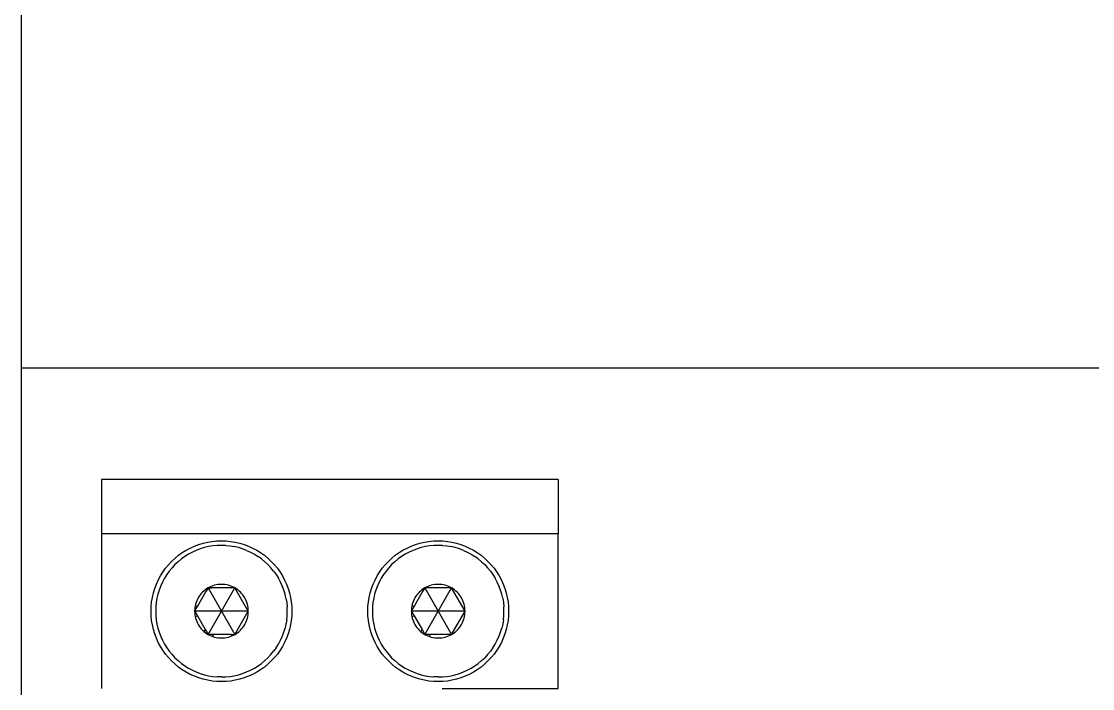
# Model space of a CAD drawing. Extents: x -35 to 41, y -65 to 61.
# Drawn here: x -33.089 to -29.075, y -24.692 to -22.192 of the extents above; entities that cross this region are included whole.
import ezdxf

# ---------------------------------------------------------------- set-up
doc = ezdxf.new("R2010")
doc.units = 0
doc.layers.get('0').update_dxf_attribs({"linetype": 'CONTINUOUS'})

msp = doc.modelspace()

# ---------------------------------------------------------------- linework, layer by layer
for p, q in [((-33.0886, -23.4916), (-33.0886, -19.3187)), ((16.9114, -23.4916), (-33.0886, -23.4916)), ((-33.0886, -24.9916), (-33.0886, -23.4916)), ((-31.0776, -23.9086), (-32.7886, -23.9086)), ((-32.7886, -23.9086), (-32.7886, -24.1116)), ((-31.0776, -23.9086), (-31.0776, -24.1116)), ((-31.0776, -24.1116), (-32.7886, -24.1116)), ((-32.7886, -24.1116), (-32.7886, -24.6916)), ((-31.0776, -24.6916), (-31.0776, -24.1116)), ((-32.4558, -24.165), (-32.4401, -24.1578)), ((-32.4401, -24.1578), (-32.4239, -24.1517)), ((-32.4239, -24.1517), (-32.4074, -24.1467)), ((-32.4074, -24.1467), (-32.3906, -24.1428)), ((-32.3872, -24.1599), (-32.4029, -24.1635)), ((-32.3906, -24.1428), (-32.3735, -24.14)), ((-32.3713, -24.1573), (-32.3872, -24.1599)), ((-32.3735, -24.14), (-32.3563, -24.1383)), ((-32.3552, -24.1557), (-32.3713, -24.1573)), ((-32.3563, -24.1383), (-32.3391, -24.1377)), ((-32.3391, -24.1551), (-32.3552, -24.1557)), ((-32.3391, -24.1377), (-32.3218, -24.1383)), ((-32.323, -24.1557), (-32.3391, -24.1551)), ((-32.323, -24.1557), (-32.3069, -24.1573)), ((-32.3218, -24.1383), (-32.3046, -24.14)), ((-32.3069, -24.1573), (-32.291, -24.1599)), ((-32.3046, -24.14), (-32.2876, -24.1428)), ((-32.2753, -24.1635), (-32.291, -24.1599)), ((-32.2876, -24.1428), (-32.2708, -24.1467)), ((-32.2708, -24.1467), (-32.2543, -24.1517)), ((-32.2543, -24.1517), (-32.2381, -24.1578)), ((-32.2381, -24.1578), (-32.2224, -24.165)), ((-31.6438, -24.165), (-31.6281, -24.1578)), ((-31.6281, -24.1578), (-31.6119, -24.1517)), ((-31.6119, -24.1517), (-31.5954, -24.1467)), ((-31.5954, -24.1467), (-31.5786, -24.1428)), ((-31.5752, -24.1599), (-31.5909, -24.1635)), ((-31.5786, -24.1428), (-31.5615, -24.14)), ((-31.5593, -24.1573), (-31.5752, -24.1599)), ((-31.5615, -24.14), (-31.5443, -24.1383)), ((-31.5432, -24.1557), (-31.5593, -24.1573)), ((-31.5443, -24.1383), (-31.5271, -24.1377)), ((-31.5271, -24.1551), (-31.5432, -24.1557)), ((-31.5271, -24.1377), (-31.5098, -24.1383)), ((-31.511, -24.1557), (-31.5271, -24.1551)), ((-31.511, -24.1557), (-31.4949, -24.1573)), ((-31.5098, -24.1383), (-31.4926, -24.14)), ((-31.4949, -24.1573), (-31.479, -24.1599)), ((-31.4926, -24.14), (-31.4756, -24.1428)), ((-31.4633, -24.1635), (-31.479, -24.1599)), ((-31.4756, -24.1428), (-31.4588, -24.1467)), ((-31.4588, -24.1467), (-31.4423, -24.1517)), ((-31.4423, -24.1517), (-31.4261, -24.1578)), ((-31.4261, -24.1578), (-31.4104, -24.165)), ((-32.5131, -24.2032), (-32.4997, -24.1923)), ((-32.4997, -24.1923), (-32.4857, -24.1822)), ((-32.476, -24.1967), (-32.4891, -24.2061)), ((-32.4857, -24.1822), (-32.471, -24.1731)), ((-32.4623, -24.1882), (-32.476, -24.1967)), ((-32.471, -24.1731), (-32.4558, -24.165)), ((-32.4481, -24.1806), (-32.4623, -24.1882)), ((-32.4334, -24.1739), (-32.4481, -24.1806)), ((-32.4183, -24.1682), (-32.4334, -24.1739)), ((-32.4029, -24.1635), (-32.4183, -24.1682)), ((-32.2598, -24.1682), (-32.2753, -24.1635)), ((-32.2448, -24.1739), (-32.2598, -24.1682)), ((-32.2448, -24.1739), (-32.2301, -24.1806)), ((-32.2301, -24.1806), (-32.2158, -24.1882)), ((-32.2224, -24.165), (-32.2071, -24.1731)), ((-32.2158, -24.1882), (-32.2021, -24.1967)), ((-32.2071, -24.1731), (-32.1925, -24.1822)), ((-32.189, -24.2061), (-32.2021, -24.1967)), ((-32.1925, -24.1822), (-32.1784, -24.1923)), ((-32.1784, -24.1923), (-32.1651, -24.2032)), ((-31.7011, -24.2032), (-31.6877, -24.1923)), ((-31.6877, -24.1923), (-31.6737, -24.1822)), ((-31.664, -24.1967), (-31.6771, -24.2061)), ((-31.6737, -24.1822), (-31.659, -24.1731)), ((-31.6503, -24.1882), (-31.664, -24.1967)), ((-31.659, -24.1731), (-31.6438, -24.165)), ((-31.6361, -24.1806), (-31.6503, -24.1882)), ((-31.6214, -24.1739), (-31.6361, -24.1806)), ((-31.6063, -24.1682), (-31.6214, -24.1739)), ((-31.5909, -24.1635), (-31.6063, -24.1682)), ((-31.4478, -24.1682), (-31.4633, -24.1635)), ((-31.4328, -24.1739), (-31.4478, -24.1682)), ((-31.4328, -24.1739), (-31.4181, -24.1806)), ((-31.4181, -24.1806), (-31.4038, -24.1882)), ((-31.4104, -24.165), (-31.3951, -24.1731)), ((-31.4038, -24.1882), (-31.3901, -24.1967)), ((-31.3951, -24.1731), (-31.3805, -24.1822)), ((-31.377, -24.2061), (-31.3901, -24.1967)), ((-31.3805, -24.1822), (-31.3664, -24.1923)), ((-31.3664, -24.1923), (-31.3531, -24.2032)), ((-32.5484, -24.241), (-32.5375, -24.2276)), ((-32.5375, -24.2276), (-32.5257, -24.215)), ((-32.5244, -24.2391), (-32.5346, -24.2516)), ((-32.5257, -24.215), (-32.5131, -24.2032)), ((-32.5134, -24.2273), (-32.5244, -24.2391)), ((-32.5016, -24.2163), (-32.5134, -24.2273)), ((-32.4891, -24.2061), (-32.5016, -24.2163)), ((-32.189, -24.2061), (-32.1766, -24.2163)), ((-32.1766, -24.2163), (-32.1648, -24.2273)), ((-32.1651, -24.2032), (-32.1525, -24.215)), ((-32.1648, -24.2273), (-32.1538, -24.2391)), ((-32.1435, -24.2516), (-32.1538, -24.2391)), ((-32.1525, -24.215), (-32.1407, -24.2276)), ((-32.1407, -24.2276), (-32.1297, -24.241)), ((-31.7364, -24.241), (-31.7255, -24.2276)), ((-31.7255, -24.2276), (-31.7137, -24.215)), ((-31.7124, -24.2391), (-31.7226, -24.2516)), ((-31.7137, -24.215), (-31.7011, -24.2032)), ((-31.7014, -24.2273), (-31.7124, -24.2391)), ((-31.6896, -24.2163), (-31.7014, -24.2273)), ((-31.6771, -24.2061), (-31.6896, -24.2163)), ((-31.377, -24.2061), (-31.3646, -24.2163)), ((-31.3646, -24.2163), (-31.3528, -24.2273)), ((-31.3531, -24.2032), (-31.3405, -24.215)), ((-31.3528, -24.2273), (-31.3418, -24.2391)), ((-31.3315, -24.2516), (-31.3418, -24.2391)), ((-31.3405, -24.215), (-31.3287, -24.2276)), ((-31.3287, -24.2276), (-31.3177, -24.241)), ((-32.5758, -24.2849), (-32.5676, -24.2697)), ((-32.5676, -24.2697), (-32.5585, -24.255)), ((-32.5525, -24.2784), (-32.5601, -24.2926)), ((-32.5585, -24.255), (-32.5484, -24.241)), ((-32.544, -24.2647), (-32.5525, -24.2784)), ((-32.5346, -24.2516), (-32.544, -24.2647)), ((-32.1435, -24.2516), (-32.1341, -24.2647)), ((-32.1341, -24.2647), (-32.1256, -24.2784)), ((-32.1297, -24.241), (-32.1197, -24.255)), ((-32.118, -24.2926), (-32.1256, -24.2784)), ((-32.1197, -24.255), (-32.1105, -24.2697)), ((-32.1105, -24.2697), (-32.1024, -24.2849)), ((-31.7638, -24.2849), (-31.7556, -24.2697)), ((-31.7556, -24.2697), (-31.7465, -24.255)), ((-31.7405, -24.2784), (-31.7481, -24.2926)), ((-31.7465, -24.255), (-31.7364, -24.241)), ((-31.732, -24.2647), (-31.7405, -24.2784)), ((-31.7226, -24.2516), (-31.732, -24.2647)), ((-31.3315, -24.2516), (-31.3221, -24.2647)), ((-31.3221, -24.2647), (-31.3136, -24.2784)), ((-31.3177, -24.241), (-31.3077, -24.255)), ((-31.306, -24.2926), (-31.3136, -24.2784)), ((-31.3077, -24.255), (-31.2985, -24.2697)), ((-31.2985, -24.2697), (-31.2904, -24.2849)), ((-32.594, -24.3333), (-32.589, -24.3168)), ((-32.589, -24.3168), (-32.5829, -24.3006)), ((-32.5829, -24.3006), (-32.5758, -24.2849)), ((-32.5668, -24.3073), (-32.5725, -24.3224)), ((-32.5601, -24.2926), (-32.5668, -24.3073)), ((-32.3949, -24.3181), (-32.4002, -24.3219)), ((-32.3893, -24.3146), (-32.3964, -24.3269)), ((-32.3949, -24.3181), (-32.3964, -24.3269)), ((-32.3893, -24.3146), (-32.3949, -24.3181)), ((-32.3835, -24.3115), (-32.3893, -24.3146)), ((-32.3893, -24.3146), (-32.3391, -24.4016)), ((-32.3893, -24.3146), (-32.3751, -24.3146)), ((-32.3775, -24.3088), (-32.3835, -24.3115)), ((-32.3751, -24.3146), (-32.3835, -24.3115)), ((-32.3714, -24.3065), (-32.3775, -24.3088)), ((-32.2888, -24.3146), (-32.3751, -24.3146)), ((-32.3651, -24.3046), (-32.3714, -24.3065)), ((-32.3587, -24.3031), (-32.3651, -24.3046)), ((-32.3522, -24.302), (-32.3587, -24.3031)), ((-32.3481, -24.3016), (-32.3522, -24.302)), ((-32.3391, -24.3012), (-32.3481, -24.3016)), ((-32.3325, -24.3014), (-32.3391, -24.3012)), ((-32.3391, -24.4016), (-32.2888, -24.3146)), ((-32.326, -24.302), (-32.3325, -24.3014)), ((-32.3195, -24.3031), (-32.326, -24.302)), ((-32.3131, -24.3046), (-32.3195, -24.3031)), ((-32.3068, -24.3065), (-32.3131, -24.3046)), ((-32.3006, -24.3088), (-32.3068, -24.3065)), ((-32.2946, -24.3115), (-32.3006, -24.3088)), ((-32.2888, -24.3146), (-32.2946, -24.3115)), ((-32.2833, -24.3181), (-32.2888, -24.3146)), ((-32.2386, -24.4016), (-32.2888, -24.3146)), ((-32.2779, -24.3219), (-32.2833, -24.3181)), ((-32.1114, -24.3073), (-32.118, -24.2926)), ((-32.1057, -24.3224), (-32.1114, -24.3073)), ((-32.1024, -24.2849), (-32.0953, -24.3006)), ((-32.0953, -24.3006), (-32.0892, -24.3168)), ((-32.0892, -24.3168), (-32.0842, -24.3333)), ((-31.782, -24.3333), (-31.777, -24.3168)), ((-31.777, -24.3168), (-31.7709, -24.3006)), ((-31.7709, -24.3006), (-31.7638, -24.2849)), ((-31.7548, -24.3073), (-31.7605, -24.3224)), ((-31.7481, -24.2926), (-31.7548, -24.3073)), ((-31.5829, -24.3181), (-31.5882, -24.3219)), ((-31.5773, -24.3146), (-31.5844, -24.3269)), ((-31.5829, -24.3181), (-31.5844, -24.3269)), ((-31.5773, -24.3146), (-31.5829, -24.3181)), ((-31.5715, -24.3115), (-31.5773, -24.3146)), ((-31.5773, -24.3146), (-31.5271, -24.4016)), ((-31.4768, -24.3146), (-31.5773, -24.3146)), ((-31.5655, -24.3088), (-31.5715, -24.3115)), ((-31.5594, -24.3065), (-31.5655, -24.3088)), ((-31.5531, -24.3046), (-31.5594, -24.3065)), ((-31.5467, -24.3031), (-31.5531, -24.3046)), ((-31.5402, -24.302), (-31.5467, -24.3031)), ((-31.5361, -24.3016), (-31.5402, -24.302)), ((-31.5271, -24.3012), (-31.5361, -24.3016)), ((-31.5205, -24.3014), (-31.5271, -24.3012)), ((-31.5271, -24.4016), (-31.4768, -24.3146)), ((-31.514, -24.302), (-31.5205, -24.3014)), ((-31.5075, -24.3031), (-31.514, -24.302)), ((-31.5011, -24.3046), (-31.5075, -24.3031)), ((-31.4948, -24.3065), (-31.5011, -24.3046)), ((-31.4886, -24.3088), (-31.4948, -24.3065)), ((-31.4826, -24.3115), (-31.4886, -24.3088)), ((-31.4768, -24.3146), (-31.4826, -24.3115)), ((-31.4713, -24.3181), (-31.4768, -24.3146)), ((-31.4266, -24.4016), (-31.4768, -24.3146)), ((-31.4659, -24.3219), (-31.4713, -24.3181)), ((-31.2994, -24.3073), (-31.306, -24.2926)), ((-31.2937, -24.3224), (-31.2994, -24.3073)), ((-31.2904, -24.2849), (-31.2833, -24.3006)), ((-31.2833, -24.3006), (-31.2772, -24.3168)), ((-31.2772, -24.3168), (-31.2722, -24.3333)), ((-32.6007, -24.3672), (-32.5979, -24.3502)), ((-32.5979, -24.3502), (-32.594, -24.3333)), ((-32.5808, -24.3535), (-32.5835, -24.3695)), ((-32.5772, -24.3378), (-32.5808, -24.3535)), ((-32.5725, -24.3224), (-32.5772, -24.3378)), ((-32.4292, -24.3572), (-32.4319, -24.3632)), ((-32.4292, -24.3837), (-32.3964, -24.3269)), ((-32.4261, -24.3514), (-32.4292, -24.3572)), ((-32.4226, -24.3458), (-32.4261, -24.3514)), ((-32.4188, -24.3405), (-32.4226, -24.3458)), ((-32.4146, -24.3354), (-32.4188, -24.3405)), ((-32.4101, -24.3306), (-32.4146, -24.3354)), ((-32.4053, -24.3261), (-32.4101, -24.3306)), ((-32.4002, -24.3219), (-32.4053, -24.3261)), ((-32.2728, -24.3261), (-32.2779, -24.3219)), ((-32.268, -24.3306), (-32.2728, -24.3261)), ((-32.2635, -24.3354), (-32.268, -24.3306)), ((-32.2594, -24.3405), (-32.2635, -24.3354)), ((-32.2555, -24.3458), (-32.2594, -24.3405)), ((-32.2521, -24.3514), (-32.2555, -24.3458)), ((-32.249, -24.3572), (-32.2521, -24.3514)), ((-32.2463, -24.3632), (-32.249, -24.3572)), ((-32.101, -24.3378), (-32.1057, -24.3224)), ((-32.0973, -24.3535), (-32.101, -24.3378)), ((-32.0973, -24.3535), (-32.0947, -24.3695)), ((-32.0842, -24.3333), (-32.0802, -24.3502)), ((-32.0802, -24.3502), (-32.0774, -24.3672)), ((-31.7887, -24.3672), (-31.7859, -24.3502)), ((-31.7859, -24.3502), (-31.782, -24.3333)), ((-31.7688, -24.3535), (-31.7715, -24.3695)), ((-31.7652, -24.3378), (-31.7688, -24.3535)), ((-31.7605, -24.3224), (-31.7652, -24.3378)), ((-31.6172, -24.3572), (-31.6199, -24.3632)), ((-31.6172, -24.3837), (-31.5844, -24.3269)), ((-31.6141, -24.3514), (-31.6172, -24.3572)), ((-31.6106, -24.3458), (-31.6141, -24.3514)), ((-31.6068, -24.3405), (-31.6106, -24.3458)), ((-31.6026, -24.3354), (-31.6068, -24.3405)), ((-31.5981, -24.3306), (-31.6026, -24.3354)), ((-31.5933, -24.3261), (-31.5981, -24.3306)), ((-31.5882, -24.3219), (-31.5933, -24.3261)), ((-31.4608, -24.3261), (-31.4659, -24.3219)), ((-31.456, -24.3306), (-31.4608, -24.3261)), ((-31.4515, -24.3354), (-31.456, -24.3306)), ((-31.4474, -24.3405), (-31.4515, -24.3354)), ((-31.4435, -24.3458), (-31.4474, -24.3405)), ((-31.4401, -24.3514), (-31.4435, -24.3458)), ((-31.437, -24.3572), (-31.4401, -24.3514)), ((-31.4343, -24.3632), (-31.437, -24.3572)), ((-31.289, -24.3378), (-31.2937, -24.3224)), ((-31.2853, -24.3535), (-31.289, -24.3378)), ((-31.2853, -24.3535), (-31.2827, -24.3695)), ((-31.2722, -24.3333), (-31.2682, -24.3502)), ((-31.2682, -24.3502), (-31.2654, -24.3672)), ((-32.603, -24.4016), (-32.6024, -24.3844)), ((-32.6024, -24.3844), (-32.6007, -24.3672)), ((-32.585, -24.3855), (-32.5856, -24.4016)), ((-32.5835, -24.3695), (-32.585, -24.3855)), ((-32.4395, -24.4016), (-32.4292, -24.3837)), ((-32.4393, -24.3951), (-32.4395, -24.4016)), ((-32.4387, -24.3885), (-32.4393, -24.3951)), ((-32.4376, -24.382), (-32.4387, -24.3885)), ((-32.4361, -24.3756), (-32.4376, -24.382)), ((-32.4292, -24.3837), (-32.4376, -24.382)), ((-32.4342, -24.3693), (-32.4361, -24.3756)), ((-32.4319, -24.3632), (-32.4342, -24.3693)), ((-32.244, -24.3693), (-32.2463, -24.3632)), ((-32.242, -24.3756), (-32.244, -24.3693)), ((-32.2405, -24.382), (-32.242, -24.3756)), ((-32.2395, -24.3885), (-32.2405, -24.382)), ((-32.2388, -24.3951), (-32.2395, -24.3885)), ((-32.2386, -24.4016), (-32.2388, -24.3951)), ((-32.0947, -24.3695), (-32.0931, -24.3855)), ((-32.0926, -24.4016), (-32.0931, -24.3855)), ((-32.0774, -24.3672), (-32.0757, -24.3844)), ((-32.0757, -24.3844), (-32.0752, -24.4016)), ((-31.791, -24.4016), (-31.7904, -24.3844)), ((-31.7904, -24.3844), (-31.7887, -24.3672)), ((-31.773, -24.3855), (-31.7736, -24.4016)), ((-31.7715, -24.3695), (-31.773, -24.3855)), ((-31.6275, -24.4016), (-31.6172, -24.3837)), ((-31.6273, -24.3951), (-31.6275, -24.4016)), ((-31.6267, -24.3885), (-31.6273, -24.3951)), ((-31.6256, -24.382), (-31.6267, -24.3885)), ((-31.6241, -24.3756), (-31.6256, -24.382)), ((-31.6172, -24.3837), (-31.6256, -24.382)), ((-31.6222, -24.3693), (-31.6241, -24.3756)), ((-31.6199, -24.3632), (-31.6222, -24.3693)), ((-31.432, -24.3693), (-31.4343, -24.3632)), ((-31.43, -24.3756), (-31.432, -24.3693)), ((-31.4285, -24.382), (-31.43, -24.3756)), ((-31.4275, -24.3885), (-31.4285, -24.382)), ((-31.4268, -24.3951), (-31.4275, -24.3885)), ((-31.4266, -24.4016), (-31.4268, -24.3951)), ((-31.2827, -24.3695), (-31.2811, -24.3855)), ((-31.2806, -24.4016), (-31.2811, -24.3855)), ((-31.2654, -24.3672), (-31.2637, -24.3844)), ((-31.2637, -24.3844), (-31.2632, -24.4016)), ((-32.6024, -24.4189), (-32.603, -24.4016)), ((-32.6007, -24.4361), (-32.6024, -24.4189)), ((-32.5979, -24.4531), (-32.6007, -24.4361)), ((-32.5856, -24.4016), (-32.585, -24.4178)), ((-32.585, -24.4178), (-32.5835, -24.4338)), ((-32.5835, -24.4338), (-32.5808, -24.4497)), ((-32.4395, -24.4016), (-32.4393, -24.4082)), ((-32.3391, -24.4016), (-32.4395, -24.4016)), ((-32.4395, -24.4016), (-32.4292, -24.4196)), ((-32.4393, -24.4082), (-32.4387, -24.4147)), ((-32.4387, -24.4147), (-32.4376, -24.4212)), ((-32.4376, -24.4212), (-32.4292, -24.4196)), ((-32.4376, -24.4212), (-32.4361, -24.4276)), ((-32.4361, -24.4276), (-32.4342, -24.4339)), ((-32.4342, -24.4339), (-32.4319, -24.4401)), ((-32.4319, -24.4401), (-32.4292, -24.4461)), ((-32.4292, -24.4196), (-32.3997, -24.4707)), ((-32.3893, -24.4886), (-32.3391, -24.4016)), ((-32.3391, -24.4016), (-32.2888, -24.4886)), ((-32.2386, -24.4016), (-32.3391, -24.4016)), ((-32.2888, -24.4886), (-32.2386, -24.4016)), ((-32.249, -24.4461), (-32.2463, -24.4401)), ((-32.2463, -24.4401), (-32.244, -24.4339)), ((-32.244, -24.4339), (-32.242, -24.4276)), ((-32.242, -24.4276), (-32.2405, -24.4212)), ((-32.2405, -24.4212), (-32.2395, -24.4147)), ((-32.2395, -24.4147), (-32.2388, -24.4082)), ((-32.2388, -24.4082), (-32.2386, -24.4016)), ((-32.0947, -24.4338), (-32.0973, -24.4497)), ((-32.0947, -24.4338), (-32.0931, -24.4178)), ((-32.0931, -24.4178), (-32.0926, -24.4016)), ((-32.0774, -24.4361), (-32.0802, -24.4531)), ((-32.0757, -24.4189), (-32.0774, -24.4361)), ((-32.0752, -24.4016), (-32.0757, -24.4189)), ((-31.7904, -24.4189), (-31.791, -24.4016)), ((-31.7887, -24.4361), (-31.7904, -24.4189)), ((-31.7859, -24.4531), (-31.7887, -24.4361)), ((-31.7736, -24.4016), (-31.773, -24.4178)), ((-31.773, -24.4178), (-31.7715, -24.4338)), ((-31.7715, -24.4338), (-31.7688, -24.4497)), ((-31.6275, -24.4016), (-31.6273, -24.4082)), ((-31.5271, -24.4016), (-31.6275, -24.4016)), ((-31.6275, -24.4016), (-31.6172, -24.4196)), ((-31.6273, -24.4082), (-31.6267, -24.4147)), ((-31.6267, -24.4147), (-31.6256, -24.4212)), ((-31.6256, -24.4212), (-31.6172, -24.4196)), ((-31.6256, -24.4212), (-31.6241, -24.4276)), ((-31.6241, -24.4276), (-31.6222, -24.4339)), ((-31.6222, -24.4339), (-31.6199, -24.4401)), ((-31.6199, -24.4401), (-31.6172, -24.4461)), ((-31.6172, -24.4196), (-31.5877, -24.4707)), ((-31.5773, -24.4886), (-31.5271, -24.4016)), ((-31.5271, -24.4016), (-31.4768, -24.4886)), ((-31.4266, -24.4016), (-31.5271, -24.4016)), ((-31.4768, -24.4886), (-31.4266, -24.4016)), ((-31.437, -24.4461), (-31.4343, -24.4401)), ((-31.4343, -24.4401), (-31.432, -24.4339)), ((-31.432, -24.4339), (-31.43, -24.4276)), ((-31.43, -24.4276), (-31.4285, -24.4212)), ((-31.4285, -24.4212), (-31.4275, -24.4147)), ((-31.4275, -24.4147), (-31.4268, -24.4082)), ((-31.4268, -24.4082), (-31.4266, -24.4016)), ((-31.2827, -24.4338), (-31.2853, -24.4497)), ((-31.2827, -24.4338), (-31.2811, -24.4178)), ((-31.2811, -24.4178), (-31.2806, -24.4016)), ((-31.2654, -24.4361), (-31.2682, -24.4531)), ((-31.2637, -24.4189), (-31.2654, -24.4361)), ((-31.2632, -24.4016), (-31.2637, -24.4189)), ((-32.594, -24.4699), (-32.5979, -24.4531)), ((-32.589, -24.4865), (-32.594, -24.4699)), ((-32.5808, -24.4497), (-32.5772, -24.4654)), ((-32.5772, -24.4654), (-32.5725, -24.4809)), ((-32.5725, -24.4809), (-32.5668, -24.496)), ((-32.4292, -24.4461), (-32.4261, -24.4519)), ((-32.4261, -24.4519), (-32.4226, -24.4574)), ((-32.4226, -24.4574), (-32.4188, -24.4628)), ((-32.4188, -24.4628), (-32.4146, -24.4679)), ((-32.4146, -24.4679), (-32.4101, -24.4727)), ((-32.4101, -24.4727), (-32.4053, -24.4772)), ((-32.3997, -24.4707), (-32.4053, -24.4772)), ((-32.4053, -24.4772), (-32.4002, -24.4813)), ((-32.4002, -24.4813), (-32.3949, -24.4852)), ((-32.3997, -24.4707), (-32.3893, -24.4886)), ((-32.2833, -24.4852), (-32.2779, -24.4813)), ((-32.2779, -24.4813), (-32.2728, -24.4772)), ((-32.2728, -24.4772), (-32.268, -24.4727)), ((-32.268, -24.4727), (-32.2635, -24.4679)), ((-32.2635, -24.4679), (-32.2594, -24.4628)), ((-32.2594, -24.4628), (-32.2555, -24.4574)), ((-32.2555, -24.4574), (-32.2521, -24.4519)), ((-32.2521, -24.4519), (-32.249, -24.4461)), ((-32.1114, -24.496), (-32.1057, -24.4809)), ((-32.1057, -24.4809), (-32.101, -24.4654)), ((-32.0973, -24.4497), (-32.101, -24.4654)), ((-32.0842, -24.4699), (-32.0892, -24.4865)), ((-32.0802, -24.4531), (-32.0842, -24.4699)), ((-31.782, -24.4699), (-31.7859, -24.4531)), ((-31.777, -24.4865), (-31.782, -24.4699)), ((-31.7688, -24.4497), (-31.7652, -24.4654)), ((-31.7652, -24.4654), (-31.7605, -24.4809)), ((-31.7605, -24.4809), (-31.7548, -24.496)), ((-31.6172, -24.4461), (-31.6141, -24.4519)), ((-31.6141, -24.4519), (-31.6106, -24.4574)), ((-31.6106, -24.4574), (-31.6068, -24.4628)), ((-31.6068, -24.4628), (-31.6026, -24.4679)), ((-31.6026, -24.4679), (-31.5981, -24.4727)), ((-31.5981, -24.4727), (-31.5933, -24.4772)), ((-31.5877, -24.4707), (-31.5933, -24.4772)), ((-31.5933, -24.4772), (-31.5882, -24.4813)), ((-31.5882, -24.4813), (-31.5829, -24.4852)), ((-31.5877, -24.4707), (-31.5773, -24.4886)), ((-31.4713, -24.4852), (-31.4659, -24.4813)), ((-31.4659, -24.4813), (-31.4608, -24.4772)), ((-31.4608, -24.4772), (-31.456, -24.4727)), ((-31.456, -24.4727), (-31.4515, -24.4679)), ((-31.4515, -24.4679), (-31.4474, -24.4628)), ((-31.4474, -24.4628), (-31.4435, -24.4574)), ((-31.4435, -24.4574), (-31.4401, -24.4519)), ((-31.4401, -24.4519), (-31.437, -24.4461)), ((-31.2994, -24.496), (-31.2937, -24.4809)), ((-31.2937, -24.4809), (-31.289, -24.4654)), ((-31.2853, -24.4497), (-31.289, -24.4654)), ((-31.2722, -24.4699), (-31.2772, -24.4865)), ((-31.2682, -24.4531), (-31.2722, -24.4699)), ((-32.5829, -24.5026), (-32.589, -24.4865)), ((-32.5758, -24.5184), (-32.5829, -24.5026)), ((-32.5676, -24.5336), (-32.5758, -24.5184)), ((-32.5668, -24.496), (-32.5601, -24.5107)), ((-32.5601, -24.5107), (-32.5525, -24.5249)), ((-32.3949, -24.4852), (-32.3893, -24.4886)), ((-32.3893, -24.4886), (-32.3835, -24.4917)), ((-32.3686, -24.4886), (-32.3893, -24.4886)), ((-32.3835, -24.4917), (-32.3775, -24.4944)), ((-32.3775, -24.4944), (-32.3714, -24.4968)), ((-32.3714, -24.4968), (-32.3686, -24.4886)), ((-32.3714, -24.4968), (-32.3651, -24.4987)), ((-32.303, -24.4886), (-32.3686, -24.4886)), ((-32.3651, -24.4987), (-32.3587, -24.5002)), ((-32.3587, -24.5002), (-32.3522, -24.5012)), ((-32.3522, -24.5012), (-32.3456, -24.5019)), ((-32.3456, -24.5019), (-32.3391, -24.5021)), ((-32.3391, -24.5021), (-32.3325, -24.5019)), ((-32.3325, -24.5019), (-32.326, -24.5012)), ((-32.326, -24.5012), (-32.3195, -24.5002)), ((-32.3195, -24.5002), (-32.3131, -24.4987)), ((-32.3131, -24.4987), (-32.3068, -24.4968)), ((-32.3068, -24.4968), (-32.3006, -24.4944)), ((-32.303, -24.4886), (-32.3006, -24.4944)), ((-32.303, -24.4886), (-32.2888, -24.4886)), ((-32.3006, -24.4944), (-32.2946, -24.4917)), ((-32.2946, -24.4917), (-32.2888, -24.4886)), ((-32.2888, -24.4886), (-32.2833, -24.4852)), ((-32.1256, -24.5249), (-32.118, -24.5107)), ((-32.118, -24.5107), (-32.1114, -24.496)), ((-32.1024, -24.5184), (-32.1105, -24.5336)), ((-32.0953, -24.5026), (-32.1024, -24.5184)), ((-32.0892, -24.4865), (-32.0953, -24.5026)), ((-31.7709, -24.5026), (-31.777, -24.4865)), ((-31.7638, -24.5184), (-31.7709, -24.5026)), ((-31.7556, -24.5336), (-31.7638, -24.5184)), ((-31.7548, -24.496), (-31.7481, -24.5107)), ((-31.7481, -24.5107), (-31.7405, -24.5249)), ((-31.5829, -24.4852), (-31.5773, -24.4886)), ((-31.5773, -24.4886), (-31.5715, -24.4917)), ((-31.5566, -24.4886), (-31.5773, -24.4886)), ((-31.5715, -24.4917), (-31.5655, -24.4944)), ((-31.5655, -24.4944), (-31.5594, -24.4968)), ((-31.5594, -24.4968), (-31.5566, -24.4886)), ((-31.5594, -24.4968), (-31.5531, -24.4987)), ((-31.4768, -24.4886), (-31.5566, -24.4886)), ((-31.5531, -24.4987), (-31.5467, -24.5002)), ((-31.5467, -24.5002), (-31.5402, -24.5012)), ((-31.5402, -24.5012), (-31.5336, -24.5019)), ((-31.5336, -24.5019), (-31.5271, -24.5021)), ((-31.5271, -24.5021), (-31.5205, -24.5019)), ((-31.5205, -24.5019), (-31.514, -24.5012)), ((-31.514, -24.5012), (-31.5075, -24.5002)), ((-31.5075, -24.5002), (-31.5011, -24.4987)), ((-31.5011, -24.4987), (-31.4948, -24.4968)), ((-31.4948, -24.4968), (-31.4886, -24.4944)), ((-31.4886, -24.4944), (-31.4826, -24.4917)), ((-31.4826, -24.4917), (-31.4768, -24.4886)), ((-31.4768, -24.4886), (-31.4713, -24.4852)), ((-31.3136, -24.5249), (-31.306, -24.5107)), ((-31.306, -24.5107), (-31.2994, -24.496)), ((-31.2904, -24.5184), (-31.2985, -24.5336)), ((-31.2833, -24.5026), (-31.2904, -24.5184)), ((-31.2772, -24.4865), (-31.2833, -24.5026)), ((-32.5585, -24.5482), (-32.5676, -24.5336)), ((-32.5484, -24.5623), (-32.5585, -24.5482)), ((-32.5525, -24.5249), (-32.544, -24.5386)), ((-32.544, -24.5386), (-32.5346, -24.5517)), ((-32.5346, -24.5517), (-32.5244, -24.5642)), ((-32.1538, -24.5642), (-32.1435, -24.5517)), ((-32.1341, -24.5386), (-32.1435, -24.5517)), ((-32.1341, -24.5386), (-32.1256, -24.5249)), ((-32.1197, -24.5482), (-32.1297, -24.5623)), ((-32.1105, -24.5336), (-32.1197, -24.5482)), ((-31.7465, -24.5482), (-31.7556, -24.5336)), ((-31.7364, -24.5623), (-31.7465, -24.5482)), ((-31.7405, -24.5249), (-31.732, -24.5386)), ((-31.732, -24.5386), (-31.7226, -24.5517)), ((-31.7226, -24.5517), (-31.7124, -24.5642)), ((-31.3418, -24.5642), (-31.3315, -24.5517)), ((-31.3221, -24.5386), (-31.3315, -24.5517)), ((-31.3221, -24.5386), (-31.3136, -24.5249)), ((-31.3077, -24.5482), (-31.3177, -24.5623)), ((-31.2985, -24.5336), (-31.3077, -24.5482)), ((-32.5375, -24.5756), (-32.5484, -24.5623)), ((-32.5257, -24.5882), (-32.5375, -24.5756)), ((-32.5131, -24.6), (-32.5257, -24.5882)), ((-32.5244, -24.5642), (-32.5134, -24.5759)), ((-32.5134, -24.5759), (-32.5016, -24.587)), ((-32.4997, -24.611), (-32.5131, -24.6)), ((-32.5016, -24.587), (-32.4891, -24.5972)), ((-32.4891, -24.5972), (-32.476, -24.6066)), ((-32.2021, -24.6066), (-32.189, -24.5972)), ((-32.189, -24.5972), (-32.1766, -24.587)), ((-32.1651, -24.6), (-32.1784, -24.611)), ((-32.1766, -24.587), (-32.1648, -24.5759)), ((-32.1525, -24.5882), (-32.1651, -24.6)), ((-32.1538, -24.5642), (-32.1648, -24.5759)), ((-32.1407, -24.5756), (-32.1525, -24.5882)), ((-32.1297, -24.5623), (-32.1407, -24.5756)), ((-31.7255, -24.5756), (-31.7364, -24.5623)), ((-31.7137, -24.5882), (-31.7255, -24.5756)), ((-31.7011, -24.6), (-31.7137, -24.5882)), ((-31.7124, -24.5642), (-31.7014, -24.5759)), ((-31.7014, -24.5759), (-31.6896, -24.587)), ((-31.6877, -24.611), (-31.7011, -24.6)), ((-31.6896, -24.587), (-31.6771, -24.5972)), ((-31.6771, -24.5972), (-31.664, -24.6066)), ((-31.3901, -24.6066), (-31.377, -24.5972)), ((-31.377, -24.5972), (-31.3646, -24.587)), ((-31.3531, -24.6), (-31.3664, -24.611)), ((-31.3646, -24.587), (-31.3528, -24.5759)), ((-31.3405, -24.5882), (-31.3531, -24.6)), ((-31.3418, -24.5642), (-31.3528, -24.5759)), ((-31.3287, -24.5756), (-31.3405, -24.5882)), ((-31.3177, -24.5623), (-31.3287, -24.5756)), ((-32.4857, -24.6211), (-32.4997, -24.611)), ((-32.471, -24.6302), (-32.4857, -24.6211)), ((-32.476, -24.6066), (-32.4623, -24.6151)), ((-32.4558, -24.6383), (-32.471, -24.6302)), ((-32.4623, -24.6151), (-32.4481, -24.6227)), ((-32.4401, -24.6454), (-32.4558, -24.6383)), ((-32.4481, -24.6227), (-32.4334, -24.6294)), ((-32.4334, -24.6294), (-32.4183, -24.635)), ((-32.4183, -24.635), (-32.4029, -24.6397)), ((-32.4029, -24.6397), (-32.3872, -24.6434)), ((-32.291, -24.6434), (-32.2753, -24.6397)), ((-32.2753, -24.6397), (-32.2598, -24.635)), ((-32.2598, -24.635), (-32.2448, -24.6294)), ((-32.2448, -24.6294), (-32.2301, -24.6227)), ((-32.2224, -24.6383), (-32.2381, -24.6454)), ((-32.2301, -24.6227), (-32.2158, -24.6151)), ((-32.2071, -24.6302), (-32.2224, -24.6383)), ((-32.2158, -24.6151), (-32.2021, -24.6066)), ((-32.1925, -24.6211), (-32.2071, -24.6302)), ((-32.1784, -24.611), (-32.1925, -24.6211)), ((-31.6737, -24.6211), (-31.6877, -24.611)), ((-31.659, -24.6302), (-31.6737, -24.6211)), ((-31.664, -24.6066), (-31.6503, -24.6151)), ((-31.6438, -24.6383), (-31.659, -24.6302)), ((-31.6503, -24.6151), (-31.6361, -24.6227)), ((-31.6281, -24.6454), (-31.6438, -24.6383)), ((-31.6361, -24.6227), (-31.6214, -24.6294)), ((-31.6214, -24.6294), (-31.6063, -24.635)), ((-31.6063, -24.635), (-31.5909, -24.6397)), ((-31.5909, -24.6397), (-31.5752, -24.6434)), ((-31.479, -24.6434), (-31.4633, -24.6397)), ((-31.4633, -24.6397), (-31.4478, -24.635)), ((-31.4478, -24.635), (-31.4328, -24.6294)), ((-31.4328, -24.6294), (-31.4181, -24.6227)), ((-31.4104, -24.6383), (-31.4261, -24.6454)), ((-31.4181, -24.6227), (-31.4038, -24.6151)), ((-31.3951, -24.6302), (-31.4104, -24.6383)), ((-31.4038, -24.6151), (-31.3901, -24.6066)), ((-31.3805, -24.6211), (-31.3951, -24.6302)), ((-31.3664, -24.611), (-31.3805, -24.6211)), ((-32.4239, -24.6515), (-32.4401, -24.6454)), ((-32.4074, -24.6565), (-32.4239, -24.6515)), ((-32.3906, -24.6605), (-32.4074, -24.6565)), ((-32.3735, -24.6633), (-32.3906, -24.6605)), ((-32.3872, -24.6434), (-32.3713, -24.646)), ((-32.3563, -24.665), (-32.3735, -24.6633)), ((-32.3713, -24.646), (-32.3552, -24.6476)), ((-32.3391, -24.6655), (-32.3563, -24.665)), ((-32.3391, -24.6481), (-32.3552, -24.6476)), ((-32.3391, -24.6481), (-32.323, -24.6476)), ((-32.3218, -24.665), (-32.3391, -24.6655)), ((-32.323, -24.6476), (-32.3069, -24.646)), ((-32.3046, -24.6633), (-32.3218, -24.665)), ((-32.3069, -24.646), (-32.291, -24.6434)), ((-32.2876, -24.6605), (-32.3046, -24.6633)), ((-32.2708, -24.6565), (-32.2876, -24.6605)), ((-32.2543, -24.6515), (-32.2708, -24.6565)), ((-32.2381, -24.6454), (-32.2543, -24.6515)), ((-31.6119, -24.6515), (-31.6281, -24.6454)), ((-31.5954, -24.6565), (-31.6119, -24.6515)), ((-31.5786, -24.6605), (-31.5954, -24.6565)), ((-31.5615, -24.6633), (-31.5786, -24.6605)), ((-31.5752, -24.6434), (-31.5593, -24.646)), ((-31.5443, -24.665), (-31.5615, -24.6633)), ((-31.5593, -24.646), (-31.5432, -24.6476)), ((-31.5271, -24.6655), (-31.5443, -24.665)), ((-31.5271, -24.6481), (-31.5432, -24.6476)), ((-31.5271, -24.6481), (-31.511, -24.6476)), ((-31.5098, -24.665), (-31.5271, -24.6655)), ((-31.511, -24.6476), (-31.4949, -24.646)), ((-31.4926, -24.6633), (-31.5098, -24.665)), ((-31.4949, -24.646), (-31.479, -24.6434)), ((-31.4756, -24.6605), (-31.4926, -24.6633)), ((-31.4588, -24.6565), (-31.4756, -24.6605)), ((-31.4423, -24.6515), (-31.4588, -24.6565)), ((-31.4261, -24.6454), (-31.4423, -24.6515)), ((-31.5126, -24.6916), (-31.0776, -24.6916))]:
    msp.add_line(p, q)

doc.saveas('drawing.dxf')
